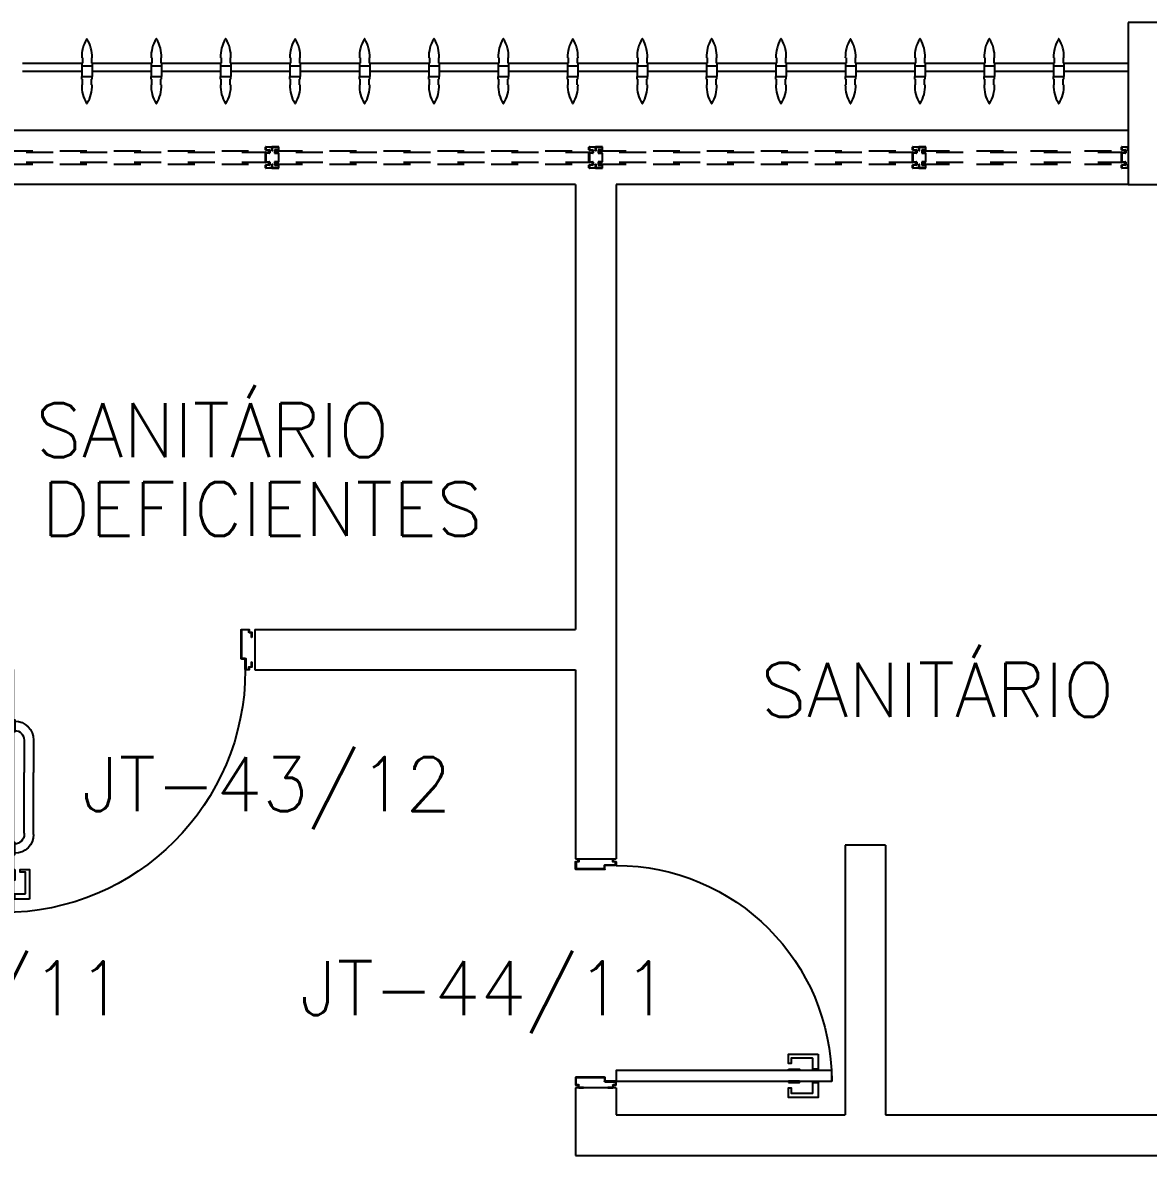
# Model space of a CAD drawing. Header units: millimetres. Extents: x 2686 to 2939, y 1294 to 1441.
# Drawn here: x 2786.17 to 2790.345, y 1434.375 to 1438.575 of the extents above; entities that cross this region are included whole.
import ezdxf

# ---------------------------------------------------------------- set-up
doc = ezdxf.new("R2010")
doc.units = ezdxf.units.MM
doc.linetypes.add('HIDDEN', pattern=[0.375, 0.25, -0.125])
for name, color, linetype in [('AR-ALV', 2, 'Continuous'), ('AR-BRISES', 1, 'Continuous'), ('AR-CORRIMÃO-DEF', 51, 'Continuous'), ('AR-ESQ', 1, 'Continuous'), ('AR-ESTC', 3, 'Continuous'), ('AR-PORTA', 1, 'Continuous'), ('BR-PAINEL', 1, 'Continuous'), ('BR-SUPORTE', 1, 'Continuous'), ('DT-ESQ-VIDRO-PROJ', 32, 'HIDDEN'), ('DT-TXTMOD', 1, 'Continuous'), ('ENDEREÇO', 2, 'Continuous'), ('maçaneta', 1, 'Continuous'), ('mov', 1, 'Continuous'), ('PM-PERFIL U-C', 2, 'Continuous'), ('PM-PUXADOR-V', 1, 'Continuous'), ('pm1', 2, 'Continuous'), ('pm2', 2, 'Continuous'), ('TEXTO', 2, 'Continuous')]:
    doc.layers.add(name, color=color, linetype=linetype)
doc.styles.add('S10', font='simplex.shx', dxfattribs={"height": 0.1})
doc.styles.add('UNB-100', font='simplex.shx', dxfattribs={"height": 0.2})
doc.styles.add('UNB1-100', font='simplex.shx', dxfattribs={"height": 0.2})

# ---------------------------------------------------------------- blocks, each defined once
blk = doc.blocks.new('EF59-P')
at = {"layer": 'DT-ESQ-VIDRO-PROJ', "ltscale": 0.1}
for points in [[(0.025, -0.1285), (0.025, -0.1385, -0.414214), (0.0235, -0.14), (0.0015, -0.14, -0.414214), (0, -0.1385), (0, -0.125), (0.0015, -0.125), (0.0015, -0.138, 0.414214), (0.002, -0.1385), (0.023, -0.1385, 0.414214), (0.0235, -0.138), (0.0235, -0.1285), (0.0105, -0.1285, -0.414214), (0.009, -0.127), (0.009, -0.117, -0.414214), (0.0105, -0.1155), (0.0235, -0.1155), (0.0235, -0.0845), (0.0105, -0.0845, -0.414214), (0.009, -0.083), (0.009, -0.073, -0.414214), (0.0105, -0.0715), (0.0235, -0.0715), (0.0235, -0.062, 0.414214), (0.023, -0.0615), (0.002, -0.0615, 0.414214), (0.0015, -0.062), (0.0015, -0.075), (0, -0.075), (0, -0.0615, -0.414214), (0.0015, -0.06), (0.0235, -0.06, -0.414214), (0.025, -0.0615), (0.025, -0.0715, -0.414214), (0.0235, -0.073), (0.0105, -0.073), (0.0105, -0.083), (0.0235, -0.083), (0.0235, -0.083, -0.414214), (0.025, -0.0845), (0.025, -0.1155, -0.414214), (0.0235, -0.117), (0.0235, -0.117), (0.0105, -0.117), (0.0105, -0.127), (0.0235, -0.127, -0.414214)], [(0.75, -0.1285), (0.75, -0.1385, 0.414214), (0.7515, -0.14), (0.7735, -0.14, 0.414214), (0.775, -0.1385), (0.775, -0.125), (0.7735, -0.125), (0.7735, -0.138, -0.414214), (0.773, -0.1385), (0.752, -0.1385, -0.414214), (0.7515, -0.138), (0.7515, -0.1285), (0.7645, -0.1285, 0.414214), (0.766, -0.127), (0.766, -0.117, 0.414214), (0.7645, -0.1155), (0.7515, -0.1155), (0.7515, -0.0845), (0.7645, -0.0845, 0.414214), (0.766, -0.083), (0.766, -0.073, 0.414214), (0.7645, -0.0715), (0.7515, -0.0715), (0.7515, -0.062, -0.414214), (0.752, -0.0615), (0.773, -0.0615, -0.414214), (0.7735, -0.062), (0.7735, -0.075), (0.775, -0.075), (0.775, -0.0615, 0.414214), (0.7735, -0.06), (0.7515, -0.06, 0.414214), (0.75, -0.0615), (0.75, -0.0715, 0.414214), (0.7515, -0.073), (0.7645, -0.073), (0.7645, -0.083), (0.7515, -0.083), (0.7515, -0.083, 0.414214), (0.75, -0.0845), (0.75, -0.1155, 0.414214), (0.7515, -0.117), (0.7515, -0.117), (0.7645, -0.117), (0.7645, -0.127), (0.7515, -0.127, 0.414214)], [(0.8, -0.1285), (0.8, -0.1385, -0.414214), (0.7985, -0.14), (0.7765, -0.14, -0.414214), (0.775, -0.1385), (0.775, -0.125), (0.7765, -0.125), (0.7765, -0.138, 0.414214), (0.777, -0.1385), (0.798, -0.1385, 0.414214), (0.7985, -0.138), (0.7985, -0.1285), (0.7855, -0.1285, -0.414214), (0.784, -0.127), (0.784, -0.117, -0.414214), (0.7855, -0.1155), (0.7985, -0.1155), (0.7985, -0.0845), (0.7855, -0.0845, -0.414214), (0.784, -0.083), (0.784, -0.073, -0.414214), (0.7855, -0.0715), (0.7985, -0.0715), (0.7985, -0.062, 0.414214), (0.798, -0.0615), (0.777, -0.0615, 0.414214), (0.7765, -0.062), (0.7765, -0.075), (0.775, -0.075), (0.775, -0.0615, -0.414214), (0.7765, -0.06), (0.7985, -0.06, -0.414214), (0.8, -0.0615), (0.8, -0.0715, -0.414214), (0.7985, -0.073), (0.7855, -0.073), (0.7855, -0.083), (0.7985, -0.083), (0.7985, -0.083, -0.414214), (0.8, -0.0845), (0.8, -0.1155, -0.414214), (0.7985, -0.117), (0.7985, -0.117), (0.7855, -0.117), (0.7855, -0.127), (0.7985, -0.127, -0.414214)], [(1.95, -0.1285), (1.95, -0.1385, 0.414214), (1.9515, -0.14), (1.9735, -0.14, 0.414214), (1.975, -0.1385), (1.975, -0.125), (1.9735, -0.125), (1.9735, -0.138, -0.414214), (1.973, -0.1385), (1.952, -0.1385, -0.414214), (1.9515, -0.138), (1.9515, -0.1285), (1.9645, -0.1285, 0.414214), (1.966, -0.127), (1.966, -0.117, 0.414214), (1.9645, -0.1155), (1.9515, -0.1155), (1.9515, -0.0845), (1.9645, -0.0845, 0.414214), (1.966, -0.083), (1.966, -0.073, 0.414214), (1.9645, -0.0715), (1.9515, -0.0715), (1.9515, -0.062, -0.414214), (1.952, -0.0615), (1.973, -0.0615, -0.414214), (1.9735, -0.062), (1.9735, -0.075), (1.975, -0.075), (1.975, -0.0615, 0.414214), (1.9735, -0.06), (1.9515, -0.06, 0.414214), (1.95, -0.0615), (1.95, -0.0715, 0.414214), (1.9515, -0.073), (1.9645, -0.073), (1.9645, -0.083), (1.9515, -0.083), (1.9515, -0.083, 0.414214), (1.95, -0.0845), (1.95, -0.1155, 0.414214), (1.9515, -0.117), (1.9515, -0.117), (1.9645, -0.117), (1.9645, -0.127), (1.9515, -0.127, 0.414214)], [(2, -0.1285), (2, -0.1385, -0.414214), (1.9985, -0.14), (1.9765, -0.14, -0.414214), (1.975, -0.1385), (1.975, -0.125), (1.9765, -0.125), (1.9765, -0.138, 0.414214), (1.977, -0.1385), (1.998, -0.1385, 0.414214), (1.9985, -0.138), (1.9985, -0.1285), (1.9855, -0.1285, -0.414214), (1.984, -0.127), (1.984, -0.117, -0.414214), (1.9855, -0.1155), (1.9985, -0.1155), (1.9985, -0.0845), (1.9855, -0.0845, -0.414214), (1.984, -0.083), (1.984, -0.073, -0.414214), (1.9855, -0.0715), (1.9985, -0.0715), (1.9985, -0.062, 0.414214), (1.998, -0.0615), (1.977, -0.0615, 0.414214), (1.9765, -0.062), (1.9765, -0.075), (1.975, -0.075), (1.975, -0.0615, -0.414214), (1.9765, -0.06), (1.9985, -0.06, -0.414214), (2, -0.0615), (2, -0.0715, -0.414214), (1.9985, -0.073), (1.9855, -0.073), (1.9855, -0.083), (1.9985, -0.083), (1.9985, -0.083, -0.414214), (2, -0.0845), (2, -0.1155, -0.414214), (1.9985, -0.117), (1.9985, -0.117), (1.9855, -0.117), (1.9855, -0.127), (1.9985, -0.127, -0.414214)], [(3.15, -0.1285), (3.15, -0.1385, 0.414214), (3.1515, -0.14), (3.1735, -0.14, 0.414214), (3.175, -0.1385), (3.175, -0.125), (3.1735, -0.125), (3.1735, -0.138, -0.414214), (3.173, -0.1385), (3.152, -0.1385, -0.414214), (3.1515, -0.138), (3.1515, -0.1285), (3.1645, -0.1285, 0.414214), (3.166, -0.127), (3.166, -0.117, 0.414214), (3.1645, -0.1155), (3.1515, -0.1155), (3.1515, -0.0845), (3.1645, -0.0845, 0.414214), (3.166, -0.083), (3.166, -0.073, 0.414214), (3.1645, -0.0715), (3.1515, -0.0715), (3.1515, -0.062, -0.414214), (3.152, -0.0615), (3.173, -0.0615, -0.414214), (3.1735, -0.062), (3.1735, -0.075), (3.175, -0.075), (3.175, -0.0615, 0.414214), (3.1735, -0.06), (3.1515, -0.06, 0.414214), (3.15, -0.0615), (3.15, -0.0715, 0.414214), (3.1515, -0.073), (3.1645, -0.073), (3.1645, -0.083), (3.1515, -0.083), (3.1515, -0.083, 0.414214), (3.15, -0.0845), (3.15, -0.1155, 0.414214), (3.1515, -0.117), (3.1515, -0.117), (3.1645, -0.117), (3.1645, -0.127), (3.1515, -0.127, 0.414214)], [(3.2, -0.1285), (3.2, -0.1385, -0.414214), (3.1985, -0.14), (3.1765, -0.14, -0.414214), (3.175, -0.1385), (3.175, -0.125), (3.1765, -0.125), (3.1765, -0.138, 0.414214), (3.177, -0.1385), (3.198, -0.1385, 0.414214), (3.1985, -0.138), (3.1985, -0.1285), (3.1855, -0.1285, -0.414214), (3.184, -0.127), (3.184, -0.117, -0.414214), (3.1855, -0.1155), (3.1985, -0.1155), (3.1985, -0.0845), (3.1855, -0.0845, -0.414214), (3.184, -0.083), (3.184, -0.073, -0.414214), (3.1855, -0.0715), (3.1985, -0.0715), (3.1985, -0.062, 0.414214), (3.198, -0.0615), (3.177, -0.0615, 0.414214), (3.1765, -0.062), (3.1765, -0.075), (3.175, -0.075), (3.175, -0.0615, -0.414214), (3.1765, -0.06), (3.1985, -0.06, -0.414214), (3.2, -0.0615), (3.2, -0.0715, -0.414214), (3.1985, -0.073), (3.1855, -0.073), (3.1855, -0.083), (3.1985, -0.083), (3.1985, -0.083, -0.414214), (3.2, -0.0845), (3.2, -0.1155, -0.414214), (3.1985, -0.117), (3.1985, -0.117), (3.1855, -0.117), (3.1855, -0.127), (3.1985, -0.127, -0.414214)]]:
    blk.add_lwpolyline(points, format="xyb", close=True, dxfattribs=at)
for points in [[(0.7625, -0.081), (0.7625, -0.075), (0.0125, -0.075), (0.0125, -0.081)], [(1.9625, -0.081), (1.9625, -0.075), (0.7875, -0.075), (0.7875, -0.081)], [(3.1625, -0.081), (3.1625, -0.075), (1.9875, -0.075), (1.9875, -0.081)], [(4.3625, -0.081), (4.3625, -0.075), (3.1875, -0.075), (3.1875, -0.081)], [(0.7625, -0.119), (0.7625, -0.125), (0.0125, -0.125), (0.0125, -0.119)], [(1.9625, -0.119), (1.9625, -0.125), (0.7875, -0.125), (0.7875, -0.119)], [(3.1625, -0.119), (3.1625, -0.125), (1.9875, -0.125), (1.9875, -0.119)], [(4.3625, -0.119), (4.3625, -0.125), (3.1875, -0.125), (3.1875, -0.119)]]:
    blk.add_lwpolyline(points, close=True, dxfattribs=at)
at = {"layer": 'DT-TXTMOD', "ltscale": 0.1, "style": 'S10', "flags": 3}
for tag, p in [('M01', (0.025, -0.28)), ('M02', (0.3253, -0.28)), ('M03', (0.627, -0.28)), ('M04', (0.9288, -0.28)), ('M05', (1.2306, -0.28)), ('M06', (1.5323, -0.28)), ('M07', (1.8341, -0.28)), ('M08', (2.1359, -0.28)), ('M09', (2.4376, -0.28)), ('M10', (2.7394, -0.28)), ('M11', (3.0412, -0.28)), ('M12', (3.3429, -0.28)), ('M13', (3.6447, -0.28)), ('M14', (3.9464, -0.28)), ('M15', (4.2482, -0.28)), ('M16', (4.55, -0.28)), ('M17', (4.8517, -0.28))]:
    blk.add_attdef(tag, p, '', height=0.1, dxfattribs=at)
blk = doc.blocks.new('BR-MODULO8')
at = {"layer": 'BR-PAINEL'}
for p, q in [((-3.8817, 0.27), (-3.8792, 0.27)), ((-3.8792, 0.27), (-3.8792, 0.25)), ((-3.8458, 0.27), (-3.8458, 0.25)), ((-3.8433, 0.27), (-3.8458, 0.27)), ((-3.6242, 0.27), (-3.6217, 0.27)), ((-3.6217, 0.27), (-3.6217, 0.25)), ((-3.5883, 0.27), (-3.5883, 0.25)), ((-3.5858, 0.27), (-3.5883, 0.27)), ((-3.3667, 0.27), (-3.3642, 0.27)), ((-3.3642, 0.27), (-3.3642, 0.25)), ((-3.3308, 0.27), (-3.3308, 0.25)), ((-3.3283, 0.27), (-3.3308, 0.27)), ((-3.1092, 0.27), (-3.1067, 0.27)), ((-3.1067, 0.27), (-3.1067, 0.25)), ((-3.0733, 0.27), (-3.0733, 0.25)), ((-3.0708, 0.27), (-3.0733, 0.27)), ((-2.8517, 0.27), (-2.8492, 0.27)), ((-2.8492, 0.27), (-2.8492, 0.25)), ((-2.8158, 0.27), (-2.8158, 0.25)), ((-2.8133, 0.27), (-2.8158, 0.27)), ((-2.5942, 0.27), (-2.5917, 0.27)), ((-2.5917, 0.27), (-2.5917, 0.25)), ((-2.5583, 0.27), (-2.5583, 0.25)), ((-2.5558, 0.27), (-2.5583, 0.27)), ((-2.3367, 0.27), (-2.3342, 0.27)), ((-2.3342, 0.27), (-2.3342, 0.25)), ((-2.3008, 0.27), (-2.3008, 0.25)), ((-2.2983, 0.27), (-2.3008, 0.27)), ((-2.0792, 0.27), (-2.0767, 0.27)), ((-2.0767, 0.27), (-2.0767, 0.25)), ((-2.0433, 0.27), (-2.0433, 0.25)), ((-2.0408, 0.27), (-2.0433, 0.27)), ((-1.8217, 0.27), (-1.8192, 0.27)), ((-1.8192, 0.27), (-1.8192, 0.25)), ((-1.7858, 0.27), (-1.7858, 0.25)), ((-1.7833, 0.27), (-1.7858, 0.27)), ((-1.5642, 0.27), (-1.5617, 0.27)), ((-1.5617, 0.27), (-1.5617, 0.25)), ((-1.5283, 0.27), (-1.5283, 0.25)), ((-1.5258, 0.27), (-1.5283, 0.27)), ((-1.3067, 0.27), (-1.3042, 0.27)), ((-1.3042, 0.27), (-1.3042, 0.25)), ((-1.2708, 0.27), (-1.2708, 0.25)), ((-1.2683, 0.27), (-1.2708, 0.27)), ((-1.0492, 0.27), (-1.0467, 0.27)), ((-1.0467, 0.27), (-1.0467, 0.25)), ((-1.0133, 0.27), (-1.0133, 0.25)), ((-1.0108, 0.27), (-1.0133, 0.27)), ((-0.7917, 0.27), (-0.7892, 0.27)), ((-0.7892, 0.27), (-0.7892, 0.25)), ((-0.7558, 0.27), (-0.7558, 0.25)), ((-0.7533, 0.27), (-0.7558, 0.27)), ((-0.5342, 0.27), (-0.5317, 0.27)), ((-0.5317, 0.27), (-0.5317, 0.25)), ((-0.4958, 0.27), (-0.4983, 0.27)), ((-0.4983, 0.27), (-0.4983, 0.25)), ((-0.2767, 0.27), (-0.2742, 0.27)), ((-0.2742, 0.27), (-0.2742, 0.25)), ((-0.2408, 0.27), (-0.2408, 0.25)), ((-0.2383, 0.27), (-0.2408, 0.27)), ((-3.8817, 0.25), (-3.8817, 0.24)), ((-3.8817, 0.25), (-3.8792, 0.25)), ((-3.8817, 0.24), (-3.8433, 0.24)), ((-3.8817, 0.24), (-3.8817, 0.2)), ((-3.8433, 0.25), (-3.8458, 0.25)), ((-3.8433, 0.25), (-3.8433, 0.24)), ((-3.8433, 0.24), (-3.8433, 0.2)), ((-3.6242, 0.25), (-3.6242, 0.24)), ((-3.6242, 0.25), (-3.6217, 0.25)), ((-3.6242, 0.24), (-3.5858, 0.24)), ((-3.6242, 0.24), (-3.6242, 0.2)), ((-3.5858, 0.25), (-3.5883, 0.25)), ((-3.5858, 0.25), (-3.5858, 0.24)), ((-3.5858, 0.24), (-3.5858, 0.2)), ((-3.3667, 0.25), (-3.3667, 0.24)), ((-3.3667, 0.25), (-3.3642, 0.25)), ((-3.3667, 0.24), (-3.3283, 0.24)), ((-3.3667, 0.24), (-3.3667, 0.2)), ((-3.3283, 0.25), (-3.3308, 0.25)), ((-3.3283, 0.25), (-3.3283, 0.24)), ((-3.3283, 0.24), (-3.3283, 0.2)), ((-3.1092, 0.25), (-3.1092, 0.24)), ((-3.1092, 0.25), (-3.1067, 0.25)), ((-3.1092, 0.24), (-3.0708, 0.24)), ((-3.1092, 0.24), (-3.1092, 0.2)), ((-3.0708, 0.25), (-3.0733, 0.25)), ((-3.0708, 0.25), (-3.0708, 0.24)), ((-3.0708, 0.24), (-3.0708, 0.2)), ((-2.8517, 0.25), (-2.8517, 0.24)), ((-2.8517, 0.25), (-2.8492, 0.25)), ((-2.8517, 0.24), (-2.8133, 0.24)), ((-2.8517, 0.24), (-2.8517, 0.2)), ((-2.8133, 0.25), (-2.8158, 0.25)), ((-2.8133, 0.25), (-2.8133, 0.24)), ((-2.8133, 0.24), (-2.8133, 0.2)), ((-2.5942, 0.25), (-2.5942, 0.24)), ((-2.5942, 0.25), (-2.5917, 0.25)), ((-2.5942, 0.24), (-2.5558, 0.24)), ((-2.5942, 0.24), (-2.5942, 0.2)), ((-2.5558, 0.25), (-2.5583, 0.25)), ((-2.5558, 0.25), (-2.5558, 0.24)), ((-2.5558, 0.24), (-2.5558, 0.2)), ((-2.3367, 0.25), (-2.3367, 0.24)), ((-2.3367, 0.25), (-2.3342, 0.25)), ((-2.3367, 0.24), (-2.2983, 0.24)), ((-2.3367, 0.24), (-2.3367, 0.2)), ((-2.2983, 0.25), (-2.3008, 0.25)), ((-2.2983, 0.25), (-2.2983, 0.24)), ((-2.2983, 0.24), (-2.2983, 0.2)), ((-2.0792, 0.25), (-2.0792, 0.24)), ((-2.0792, 0.25), (-2.0767, 0.25)), ((-2.0792, 0.24), (-2.0408, 0.24)), ((-2.0792, 0.24), (-2.0792, 0.2)), ((-2.0408, 0.25), (-2.0433, 0.25)), ((-2.0408, 0.25), (-2.0408, 0.24)), ((-2.0408, 0.24), (-2.0408, 0.2)), ((-1.8217, 0.25), (-1.8217, 0.24)), ((-1.8217, 0.25), (-1.8192, 0.25)), ((-1.8217, 0.24), (-1.7833, 0.24)), ((-1.8217, 0.24), (-1.8217, 0.2)), ((-1.7833, 0.25), (-1.7858, 0.25)), ((-1.7833, 0.25), (-1.7833, 0.24)), ((-1.7833, 0.24), (-1.7833, 0.2)), ((-1.5642, 0.25), (-1.5642, 0.24)), ((-1.5642, 0.25), (-1.5617, 0.25)), ((-1.5642, 0.24), (-1.5258, 0.24)), ((-1.5642, 0.24), (-1.5642, 0.2)), ((-1.5258, 0.25), (-1.5283, 0.25)), ((-1.5258, 0.25), (-1.5258, 0.24)), ((-1.5258, 0.24), (-1.5258, 0.2)), ((-1.3067, 0.25), (-1.3067, 0.24)), ((-1.3067, 0.25), (-1.3042, 0.25)), ((-1.3067, 0.24), (-1.2683, 0.24)), ((-1.3067, 0.24), (-1.3067, 0.2)), ((-1.2683, 0.25), (-1.2708, 0.25)), ((-1.2683, 0.25), (-1.2683, 0.24)), ((-1.2683, 0.24), (-1.2683, 0.2)), ((-1.0492, 0.25), (-1.0492, 0.24)), ((-1.0492, 0.25), (-1.0467, 0.25)), ((-1.0492, 0.24), (-1.0108, 0.24)), ((-1.0492, 0.24), (-1.0492, 0.2)), ((-1.0108, 0.25), (-1.0133, 0.25)), ((-1.0108, 0.25), (-1.0108, 0.24)), ((-1.0108, 0.24), (-1.0108, 0.2)), ((-0.7917, 0.25), (-0.7917, 0.24)), ((-0.7917, 0.25), (-0.7892, 0.25)), ((-0.7917, 0.24), (-0.7533, 0.24)), ((-0.7917, 0.24), (-0.7917, 0.2)), ((-0.7533, 0.25), (-0.7558, 0.25)), ((-0.7533, 0.25), (-0.7533, 0.24)), ((-0.7533, 0.24), (-0.7533, 0.2)), ((-0.5342, 0.25), (-0.5317, 0.25)), ((-0.5342, 0.25), (-0.5342, 0.24)), ((-0.5342, 0.24), (-0.5342, 0.2)), ((-0.5342, 0.24), (-0.4958, 0.24)), ((-0.4958, 0.25), (-0.4983, 0.25)), ((-0.4958, 0.25), (-0.4958, 0.24)), ((-0.4958, 0.24), (-0.4958, 0.2)), ((-0.2767, 0.25), (-0.2767, 0.24)), ((-0.2767, 0.25), (-0.2742, 0.25)), ((-0.2767, 0.24), (-0.2383, 0.24)), ((-0.2767, 0.24), (-0.2767, 0.2)), ((-0.2383, 0.25), (-0.2408, 0.25)), ((-0.2383, 0.25), (-0.2383, 0.24)), ((-0.2383, 0.24), (-0.2383, 0.2)), ((-3.8817, 0.2), (-3.8433, 0.2)), ((-3.8817, 0.19), (-3.8817, 0.2)), ((-3.8817, 0.19), (-3.8792, 0.19)), ((-3.8817, 0.17), (-3.8792, 0.17)), ((-3.8792, 0.17), (-3.8792, 0.19)), ((-3.8433, 0.19), (-3.8458, 0.19)), ((-3.8458, 0.17), (-3.8458, 0.19)), ((-3.8433, 0.17), (-3.8458, 0.17)), ((-3.8433, 0.19), (-3.8433, 0.2)), ((-3.6242, 0.2), (-3.5858, 0.2)), ((-3.6242, 0.19), (-3.6242, 0.2)), ((-3.6242, 0.19), (-3.6217, 0.19)), ((-3.6242, 0.17), (-3.6217, 0.17)), ((-3.6217, 0.17), (-3.6217, 0.19)), ((-3.5858, 0.19), (-3.5883, 0.19)), ((-3.5883, 0.17), (-3.5883, 0.19)), ((-3.5858, 0.17), (-3.5883, 0.17)), ((-3.5858, 0.19), (-3.5858, 0.2)), ((-3.3667, 0.2), (-3.3283, 0.2)), ((-3.3667, 0.19), (-3.3667, 0.2)), ((-3.3667, 0.19), (-3.3642, 0.19)), ((-3.3667, 0.17), (-3.3642, 0.17)), ((-3.3642, 0.17), (-3.3642, 0.19)), ((-3.3283, 0.19), (-3.3308, 0.19)), ((-3.3308, 0.17), (-3.3308, 0.19)), ((-3.3283, 0.17), (-3.3308, 0.17)), ((-3.3283, 0.19), (-3.3283, 0.2)), ((-3.1092, 0.2), (-3.0708, 0.2)), ((-3.1092, 0.19), (-3.1092, 0.2)), ((-3.1092, 0.19), (-3.1067, 0.19)), ((-3.1092, 0.17), (-3.1067, 0.17)), ((-3.1067, 0.17), (-3.1067, 0.19)), ((-3.0708, 0.19), (-3.0733, 0.19)), ((-3.0733, 0.17), (-3.0733, 0.19)), ((-3.0708, 0.17), (-3.0733, 0.17)), ((-3.0708, 0.19), (-3.0708, 0.2)), ((-2.8517, 0.2), (-2.8133, 0.2)), ((-2.8517, 0.19), (-2.8517, 0.2)), ((-2.8517, 0.19), (-2.8492, 0.19)), ((-2.8517, 0.17), (-2.8492, 0.17)), ((-2.8492, 0.17), (-2.8492, 0.19)), ((-2.8133, 0.19), (-2.8158, 0.19)), ((-2.8158, 0.17), (-2.8158, 0.19)), ((-2.8133, 0.17), (-2.8158, 0.17)), ((-2.8133, 0.19), (-2.8133, 0.2)), ((-2.5942, 0.2), (-2.5558, 0.2)), ((-2.5942, 0.19), (-2.5942, 0.2)), ((-2.5942, 0.19), (-2.5917, 0.19)), ((-2.5942, 0.17), (-2.5917, 0.17)), ((-2.5917, 0.17), (-2.5917, 0.19)), ((-2.5558, 0.19), (-2.5583, 0.19)), ((-2.5583, 0.17), (-2.5583, 0.19)), ((-2.5558, 0.17), (-2.5583, 0.17)), ((-2.5558, 0.19), (-2.5558, 0.2)), ((-2.3367, 0.2), (-2.2983, 0.2)), ((-2.3367, 0.19), (-2.3367, 0.2)), ((-2.3367, 0.19), (-2.3342, 0.19)), ((-2.3367, 0.17), (-2.3342, 0.17)), ((-2.3342, 0.17), (-2.3342, 0.19)), ((-2.2983, 0.19), (-2.3008, 0.19)), ((-2.3008, 0.17), (-2.3008, 0.19)), ((-2.2983, 0.17), (-2.3008, 0.17)), ((-2.2983, 0.19), (-2.2983, 0.2)), ((-2.0792, 0.2), (-2.0408, 0.2)), ((-2.0792, 0.19), (-2.0792, 0.2)), ((-2.0792, 0.19), (-2.0767, 0.19)), ((-2.0792, 0.17), (-2.0767, 0.17)), ((-2.0767, 0.17), (-2.0767, 0.19)), ((-2.0408, 0.19), (-2.0433, 0.19)), ((-2.0433, 0.17), (-2.0433, 0.19)), ((-2.0408, 0.17), (-2.0433, 0.17)), ((-2.0408, 0.19), (-2.0408, 0.2)), ((-1.8217, 0.2), (-1.7833, 0.2)), ((-1.8217, 0.19), (-1.8217, 0.2)), ((-1.8217, 0.19), (-1.8192, 0.19)), ((-1.8217, 0.17), (-1.8192, 0.17)), ((-1.8192, 0.17), (-1.8192, 0.19)), ((-1.7833, 0.19), (-1.7858, 0.19)), ((-1.7858, 0.17), (-1.7858, 0.19)), ((-1.7833, 0.17), (-1.7858, 0.17)), ((-1.7833, 0.19), (-1.7833, 0.2)), ((-1.5642, 0.2), (-1.5258, 0.2)), ((-1.5642, 0.19), (-1.5642, 0.2)), ((-1.5642, 0.19), (-1.5617, 0.19)), ((-1.5642, 0.17), (-1.5617, 0.17)), ((-1.5617, 0.17), (-1.5617, 0.19)), ((-1.5258, 0.19), (-1.5283, 0.19)), ((-1.5283, 0.17), (-1.5283, 0.19)), ((-1.5258, 0.17), (-1.5283, 0.17)), ((-1.5258, 0.19), (-1.5258, 0.2)), ((-1.3067, 0.2), (-1.2683, 0.2)), ((-1.3067, 0.19), (-1.3067, 0.2)), ((-1.3067, 0.19), (-1.3042, 0.19)), ((-1.3067, 0.17), (-1.3042, 0.17)), ((-1.3042, 0.17), (-1.3042, 0.19)), ((-1.2683, 0.19), (-1.2708, 0.19)), ((-1.2708, 0.17), (-1.2708, 0.19)), ((-1.2683, 0.17), (-1.2708, 0.17)), ((-1.2683, 0.19), (-1.2683, 0.2)), ((-1.0492, 0.2), (-1.0108, 0.2)), ((-1.0492, 0.19), (-1.0492, 0.2)), ((-1.0492, 0.19), (-1.0467, 0.19)), ((-1.0492, 0.17), (-1.0467, 0.17)), ((-1.0467, 0.17), (-1.0467, 0.19)), ((-1.0108, 0.19), (-1.0133, 0.19)), ((-1.0133, 0.17), (-1.0133, 0.19)), ((-1.0108, 0.17), (-1.0133, 0.17)), ((-1.0108, 0.19), (-1.0108, 0.2)), ((-0.7917, 0.2), (-0.7533, 0.2)), ((-0.7917, 0.19), (-0.7917, 0.2)), ((-0.7917, 0.19), (-0.7892, 0.19)), ((-0.7917, 0.17), (-0.7892, 0.17)), ((-0.7892, 0.17), (-0.7892, 0.19)), ((-0.7533, 0.19), (-0.7558, 0.19)), ((-0.7558, 0.17), (-0.7558, 0.19)), ((-0.7533, 0.17), (-0.7558, 0.17)), ((-0.7533, 0.19), (-0.7533, 0.2)), ((-0.5342, 0.19), (-0.5342, 0.2)), ((-0.5342, 0.2), (-0.4958, 0.2)), ((-0.5342, 0.19), (-0.5317, 0.19)), ((-0.5342, 0.17), (-0.5317, 0.17)), ((-0.5317, 0.17), (-0.5317, 0.19)), ((-0.4983, 0.17), (-0.4983, 0.19)), ((-0.4958, 0.19), (-0.4983, 0.19)), ((-0.4958, 0.17), (-0.4983, 0.17)), ((-0.4958, 0.19), (-0.4958, 0.2)), ((-0.2767, 0.2), (-0.2383, 0.2)), ((-0.2767, 0.19), (-0.2767, 0.2)), ((-0.2767, 0.19), (-0.2742, 0.19)), ((-0.2767, 0.17), (-0.2742, 0.17)), ((-0.2742, 0.17), (-0.2742, 0.19)), ((-0.2383, 0.19), (-0.2408, 0.19)), ((-0.2408, 0.17), (-0.2408, 0.19)), ((-0.2383, 0.17), (-0.2408, 0.17)), ((-0.2383, 0.19), (-0.2383, 0.2))]:
    blk.add_line(p, q, dxfattribs=at)
for centre, radius, start, end in [((-3.7567, 0.2739), 0.1251, 148.4721, 181.772), ((-3.8625, 0.3387), 0.001, 37.1012, 142.8988), ((-3.9683, 0.2739), 0.1251, 358.228, 31.5279), ((-3.4992, 0.2739), 0.1251, 148.4721, 181.772), ((-3.605, 0.3387), 0.001, 37.1012, 142.8988), ((-3.7108, 0.2739), 0.1251, 358.228, 31.5279), ((-3.2417, 0.2739), 0.1251, 148.4721, 181.772), ((-3.3475, 0.3387), 0.001, 37.1012, 142.8988), ((-3.4533, 0.2739), 0.1251, 358.228, 31.5279), ((-2.9842, 0.2739), 0.1251, 148.4721, 181.772), ((-3.09, 0.3387), 0.001, 37.1012, 142.8988), ((-3.1958, 0.2739), 0.1251, 358.228, 31.5279), ((-2.7267, 0.2739), 0.1251, 148.4721, 181.772), ((-2.8325, 0.3387), 0.001, 37.1012, 142.8988), ((-2.9383, 0.2739), 0.1251, 358.228, 31.5279), ((-2.4692, 0.2739), 0.1251, 148.4721, 181.772), ((-2.575, 0.3387), 0.001, 37.1012, 142.8988), ((-2.6808, 0.2739), 0.1251, 358.228, 31.5279), ((-2.2117, 0.2739), 0.1251, 148.4721, 181.772), ((-2.3175, 0.3387), 0.001, 37.1012, 142.8988), ((-2.4233, 0.2739), 0.1251, 358.228, 31.5279), ((-1.9542, 0.2739), 0.1251, 148.4721, 181.772), ((-2.06, 0.3387), 0.001, 37.1012, 142.8988), ((-2.1658, 0.2739), 0.1251, 358.228, 31.5279), ((-1.6967, 0.2739), 0.1251, 148.4721, 181.772), ((-1.8025, 0.3387), 0.001, 37.1012, 142.8988), ((-1.9083, 0.2739), 0.1251, 358.228, 31.5279), ((-1.4392, 0.2739), 0.1251, 148.4721, 181.772), ((-1.545, 0.3387), 0.001, 37.1012, 142.8988), ((-1.6508, 0.2739), 0.1251, 358.228, 31.5279), ((-1.1817, 0.2739), 0.1251, 148.4721, 181.772), ((-1.2875, 0.3387), 0.001, 37.1012, 142.8988), ((-1.3933, 0.2739), 0.1251, 358.228, 31.5279), ((-0.9242, 0.2739), 0.1251, 148.4721, 181.772), ((-1.03, 0.3387), 0.001, 37.1012, 142.8988), ((-1.1358, 0.2739), 0.1251, 358.228, 31.5279), ((-0.6667, 0.2739), 0.1251, 148.4721, 181.772), ((-0.7725, 0.3387), 0.001, 37.1012, 142.8988), ((-0.8783, 0.2739), 0.1251, 358.228, 31.5279), ((-0.4092, 0.2739), 0.1251, 148.4721, 181.772), ((-0.515, 0.3387), 0.001, 37.1012, 142.8988), ((-0.6208, 0.2739), 0.1251, 358.228, 31.5279), ((-0.1517, 0.2739), 0.1251, 148.4721, 181.772), ((-0.2575, 0.3387), 0.001, 37.1012, 142.8988), ((-0.3633, 0.2739), 0.1251, 358.228, 31.5279), ((-3.7567, 0.1661), 0.1251, 178.228, 211.5279), ((-3.9683, 0.1661), 0.1251, 328.4721, 1.772), ((-3.4992, 0.1661), 0.1251, 178.228, 211.5279), ((-3.7108, 0.1661), 0.1251, 328.4721, 1.772), ((-3.2417, 0.1661), 0.1251, 178.228, 211.5279), ((-3.4533, 0.1661), 0.1251, 328.4721, 1.772), ((-2.9842, 0.1661), 0.1251, 178.228, 211.5279), ((-3.1958, 0.1661), 0.1251, 328.4721, 1.772), ((-2.7267, 0.1661), 0.1251, 178.228, 211.5279), ((-2.9383, 0.1661), 0.1251, 328.4721, 1.772), ((-2.4692, 0.1661), 0.1251, 178.228, 211.5279), ((-2.6808, 0.1661), 0.1251, 328.4721, 1.772), ((-2.2117, 0.1661), 0.1251, 178.228, 211.5279), ((-2.4233, 0.1661), 0.1251, 328.4721, 1.772), ((-1.9542, 0.1661), 0.1251, 178.228, 211.5279), ((-2.1658, 0.1661), 0.1251, 328.4721, 1.772), ((-1.6967, 0.1661), 0.1251, 178.228, 211.5279), ((-1.9083, 0.1661), 0.1251, 328.4721, 1.772), ((-1.4392, 0.1661), 0.1251, 178.228, 211.5279), ((-1.6508, 0.1661), 0.1251, 328.4721, 1.772), ((-1.1817, 0.1661), 0.1251, 178.228, 211.5279), ((-1.3933, 0.1661), 0.1251, 328.4721, 1.772), ((-0.9242, 0.1661), 0.1251, 178.228, 211.5279), ((-1.1358, 0.1661), 0.1251, 328.4721, 1.772), ((-0.6667, 0.1661), 0.1251, 178.228, 211.5279), ((-0.8783, 0.1661), 0.1251, 328.4721, 1.772), ((-0.4092, 0.1661), 0.1251, 178.228, 211.5279), ((-0.6208, 0.1661), 0.1251, 328.4721, 1.772), ((-0.1517, 0.1661), 0.1251, 178.228, 211.5279), ((-0.3633, 0.1661), 0.1251, 328.4721, 1.772), ((-3.8625, 0.1013), 0.001, 217.1012, 322.8988), ((-3.605, 0.1013), 0.001, 217.1012, 322.8988), ((-3.3475, 0.1013), 0.001, 217.1012, 322.8988), ((-3.09, 0.1013), 0.001, 217.1012, 322.8988), ((-2.8325, 0.1013), 0.001, 217.1012, 322.8988), ((-2.575, 0.1013), 0.001, 217.1012, 322.8988), ((-2.3175, 0.1013), 0.001, 217.1012, 322.8988), ((-2.06, 0.1013), 0.001, 217.1012, 322.8988), ((-1.8025, 0.1013), 0.001, 217.1012, 322.8988), ((-1.545, 0.1013), 0.001, 217.1012, 322.8988), ((-1.2875, 0.1013), 0.001, 217.1012, 322.8988), ((-1.03, 0.1013), 0.001, 217.1012, 322.8988), ((-0.7725, 0.1013), 0.001, 217.1012, 322.8988), ((-0.515, 0.1013), 0.001, 217.1012, 322.8988), ((-0.2575, 0.1013), 0.001, 217.1012, 322.8988)]:
    blk.add_arc(centre, radius, start, end, dxfattribs=at)
at = {"layer": 'BR-SUPORTE'}
for p, q in [((-4.1008, 0.25), (-3.8792, 0.25)), ((-4.1008, 0.22), (-3.8817, 0.22)), ((-3.8433, 0.25), (-3.6217, 0.25)), ((-3.8433, 0.22), (-3.6242, 0.22)), ((-3.5858, 0.25), (-3.3642, 0.25)), ((-3.5858, 0.22), (-3.3667, 0.22)), ((-3.3283, 0.25), (-3.1067, 0.25)), ((-3.3283, 0.22), (-3.1092, 0.22)), ((-3.0708, 0.25), (-2.8492, 0.25)), ((-3.0708, 0.22), (-2.8517, 0.22)), ((-2.8133, 0.25), (-2.5917, 0.25)), ((-2.8133, 0.22), (-2.5942, 0.22)), ((-2.5558, 0.25), (-2.3342, 0.25)), ((-2.5558, 0.22), (-2.3367, 0.22)), ((-2.2983, 0.25), (-2.0767, 0.25)), ((-2.2983, 0.22), (-2.0792, 0.22)), ((-2.0408, 0.25), (-1.8192, 0.25)), ((-2.0408, 0.22), (-1.8217, 0.22)), ((-1.7833, 0.25), (-1.5617, 0.25)), ((-1.7833, 0.22), (-1.5642, 0.22)), ((-1.5258, 0.25), (-1.3042, 0.25)), ((-1.5258, 0.22), (-1.3067, 0.22)), ((-1.2683, 0.25), (-1.0467, 0.25)), ((-1.2683, 0.22), (-1.0492, 0.22)), ((-1.0108, 0.25), (-0.7892, 0.25)), ((-1.0108, 0.22), (-0.7917, 0.22)), ((-0.7533, 0.25), (-0.5317, 0.25)), ((-0.7533, 0.22), (-0.5342, 0.22)), ((-0.4958, 0.25), (-0.2742, 0.25)), ((-0.4958, 0.22), (-0.2767, 0.22)), ((-0.2383, 0.25), (0, 0.25)), ((-0.2383, 0.22), (0, 0.22))]:
    blk.add_line(p, q, dxfattribs=at)
blk = doc.blocks.new('PM3')
at = {"layer": 'maçaneta'}
for points in [[(0.02, 0.825), (-0.035, 0.825), (-0.035, 0.715), (0, 0.715), (0, 0.725), (-0.02, 0.725), (-0.02, 0.8035, -0.414214), (-0.0185, 0.805), (0.02, 0.805)], [(0.125, 0.825), (0.07, 0.825), (0.07, 0.805), (0.1085, 0.805, -0.414214), (0.11, 0.8035), (0.11, 0.725), (0.09, 0.725), (0.09, 0.715), (0.125, 0.715)]]:
    blk.add_lwpolyline(points, format="xyb", close=True, dxfattribs=at)
for points in [[(0.02, 0.715), (0.02, 0.755), (0.025, 0.755), (0.025, 0.715)], [(0.07, 0.715), (0.07, 0.755), (0.065, 0.755), (0.065, 0.715)]]:
    blk.add_lwpolyline(points, close=True, dxfattribs=at)
at = {"layer": 'mov'}
blk.add_arc((0.025, 0.075), 0.8, 0, 90, dxfattribs=at)
at = {"layer": 'PM-PERFIL U-C'}
for p, q in [((0, 0.045), (0, 0.0635)), ((0.002, 0.045), (0, 0.045)), ((0.0015, 0.065), (0.01, 0.065)), ((0.002, 0.063), (0.002, 0.045)), ((0.0105, 0.063), (0.002, 0.063)), ((0.01, 0.065), (0.01, 0.0735)), ((0.0115, 0.075), (0.0235, 0.075)), ((0.012, 0.073), (0.012, 0.0645)), ((0.023, 0.073), (0.012, 0.073)), ((0.023, 0.0335), (0.023, 0.073)), ((0.025, 0.0735), (0.025, 0.034)), ((0.825, 0.0735), (0.825, 0.034)), ((0.8385, 0.075), (0.8265, 0.075)), ((0.827, 0.073), (0.838, 0.073)), ((0.827, 0.0335), (0.827, 0.073)), ((0.838, 0.073), (0.838, 0.0645)), ((0.8395, 0.063), (0.848, 0.063)), ((0.84, 0.065), (0.84, 0.0735)), ((0.8485, 0.065), (0.84, 0.065)), ((0.848, 0.063), (0.848, 0.045)), ((0.848, 0.045), (0.85, 0.045)), ((0.85, 0.045), (0.85, 0.0635)), ((0.038, 0.032), (0.0245, 0.032)), ((0.0385, 0.034), (0.025, 0.034)), ((0.038, 0.032), (0.038, -0.073)), ((0.04, 0.0325), (0.04, -0.0735)), ((0.81, 0.0325), (0.81, -0.0735)), ((0.8115, 0.034), (0.825, 0.034)), ((0.812, 0.032), (0.8255, 0.032)), ((0.812, 0.032), (0.812, -0.073)), ((0, -0.045), (0.002, -0.045)), ((0, -0.0635), (0, -0.045)), ((0.01, -0.065), (0.0015, -0.065)), ((0.002, -0.045), (0.002, -0.063)), ((0.002, -0.063), (0.0105, -0.063)), ((0.01, -0.0735), (0.01, -0.065)), ((0.0385, -0.075), (0.0115, -0.075)), ((0.012, -0.0645), (0.012, -0.073)), ((0.012, -0.073), (0.038, -0.073)), ((0.8115, -0.075), (0.8385, -0.075)), ((0.838, -0.073), (0.812, -0.073)), ((0.838, -0.0645), (0.838, -0.073)), ((0.848, -0.063), (0.8395, -0.063)), ((0.84, -0.0735), (0.84, -0.065)), ((0.84, -0.065), (0.8485, -0.065)), ((0.85, -0.045), (0.848, -0.045)), ((0.848, -0.045), (0.848, -0.063)), ((0.85, -0.0635), (0.85, -0.045))]:
    blk.add_line(p, q, dxfattribs=at)
for centre, start, end in [((0.0015, 0.0635), 90, 180), ((0.0115, 0.0735), 90, 180), ((0.0105, 0.0645), 270, 0), ((0.0235, 0.0735), 360, 90), ((0.8265, 0.0735), 90, 180), ((0.8395, 0.0645), 180, 270), ((0.8385, 0.0735), 0, 90), ((0.8485, 0.0635), 0, 90), ((0.0245, 0.0335), 180, 270), ((0.0385, 0.0325), 0, 90), ((0.8115, 0.0325), 90, 180), ((0.8255, 0.0335), 270, 0), ((0.0015, -0.0635), 180, 270), ((0.0115, -0.0735), 180, 270), ((0.0105, -0.0645), 0, 90), ((0.0385, -0.0735), 269.9386, 0), ((0.8115, -0.0735), 180, 270.0614), ((0.8395, -0.0645), 90, 180), ((0.8385, -0.0735), 270, 0), ((0.8485, -0.0635), 270, 0)]:
    blk.add_arc(centre, 0.0015, start, end, dxfattribs=at)
at = {"layer": 'pm1'}
blk.add_lwpolyline([(0.065, 0.875), (0.065, 0.075), (0.025, 0.075), (0.025, 0.875)], close=True, dxfattribs=at)
blk = doc.blocks.new('marco-d')
at = {"layer": 'PM-PERFIL U-C'}
for p, q in [((-0.0135, 0), (-0.0015, 0)), ((-0.025, -0.03), (-0.025, -0.0115)), ((-0.023, -0.03), (-0.025, -0.03)), ((-0.0235, -0.01), (-0.015, -0.01)), ((-0.0145, -0.012), (-0.023, -0.012)), ((-0.023, -0.012), (-0.023, -0.03)), ((-0.015, -0.01), (-0.015, -0.0015)), ((-0.002, -0.002), (-0.013, -0.002)), ((-0.013, -0.002), (-0.013, -0.0105)), ((-0.002, -0.0415), (-0.002, -0.002)), ((0, -0.0015), (0, -0.041)), ((0.0135, -0.041), (0, -0.041)), ((0.013, -0.043), (-0.0005, -0.043)), ((0.013, -0.043), (0.013, -0.148)), ((0.015, -0.0425), (0.015, -0.1485)), ((-0.025, -0.1385), (-0.025, -0.12)), ((-0.025, -0.12), (-0.023, -0.12)), ((-0.023, -0.12), (-0.023, -0.138)), ((-0.015, -0.14), (-0.0235, -0.14)), ((-0.023, -0.138), (-0.0145, -0.138)), ((-0.015, -0.1485), (-0.015, -0.14)), ((0.0135, -0.15), (-0.0135, -0.15)), ((-0.013, -0.1395), (-0.013, -0.148)), ((-0.013, -0.148), (0.013, -0.148))]:
    blk.add_line(p, q, dxfattribs=at)
for centre, start, end in [((-0.0135, -0.0015), 90, 180), ((-0.0015, -0.0015), 360, 90), ((-0.0235, -0.0115), 90, 180), ((-0.0145, -0.0105), 270, 0), ((-0.0005, -0.0415), 180, 270), ((0.0135, -0.0425), 0, 90), ((-0.0235, -0.1385), 180, 270), ((-0.0135, -0.1485), 180, 270), ((-0.0145, -0.1395), 0, 90), ((0.0135, -0.1485), 269.9386, 0)]:
    blk.add_arc(centre, 0.0015, start, end, dxfattribs=at)
blk = doc.blocks.new('marco-e')
at = {"layer": 'PM-PERFIL U-C'}
for p, q in [((-0.0135, -0.041), (0, -0.041)), ((0, -0.0015), (0, -0.041)), ((0.0135, 0), (0.0015, 0)), ((0.002, -0.0415), (0.002, -0.002)), ((0.002, -0.002), (0.013, -0.002)), ((0.013, -0.002), (0.013, -0.0105)), ((0.0145, -0.012), (0.023, -0.012)), ((0.015, -0.01), (0.015, -0.0015)), ((0.0235, -0.01), (0.015, -0.01)), ((0.023, -0.012), (0.023, -0.03)), ((0.023, -0.03), (0.025, -0.03)), ((0.025, -0.03), (0.025, -0.0115)), ((-0.015, -0.0425), (-0.015, -0.1485)), ((-0.013, -0.043), (0.0005, -0.043)), ((-0.013, -0.043), (-0.013, -0.148)), ((0.025, -0.12), (0.023, -0.12)), ((0.023, -0.12), (0.023, -0.138)), ((0.025, -0.1385), (0.025, -0.12)), ((-0.0135, -0.15), (0.0135, -0.15)), ((0.013, -0.148), (-0.013, -0.148)), ((0.013, -0.1395), (0.013, -0.148)), ((0.023, -0.138), (0.0145, -0.138)), ((0.015, -0.14), (0.0235, -0.14)), ((0.015, -0.1485), (0.015, -0.14))]:
    blk.add_line(p, q, dxfattribs=at)
for centre, start, end in [((-0.0135, -0.0425), 90, 180), ((0.0015, -0.0015), 90, 180), ((0.0005, -0.0415), 270, 0), ((0.0145, -0.0105), 180, 270), ((0.0135, -0.0015), 0, 90), ((0.0235, -0.0115), 0, 90), ((-0.0135, -0.1485), 180, 270.0614), ((0.0145, -0.1395), 90, 180), ((0.0135, -0.1485), 270, 0), ((0.0235, -0.1385), 270, 0)]:
    blk.add_arc(centre, 0.0015, start, end, dxfattribs=at)
blk = doc.blocks.new('PM4')
at = {"layer": 'maçaneta'}
for points in [[(0.02, 1), (-0.035, 1), (-0.035, 0.89), (0, 0.89), (0, 0.9), (-0.02, 0.9), (-0.02, 0.9785, -0.414214), (-0.0185, 0.98), (0.02, 0.98)], [(0.125, 1), (0.07, 1), (0.07, 0.98), (0.1085, 0.98, -0.414214), (0.11, 0.9785), (0.11, 0.9), (0.09, 0.9), (0.09, 0.89), (0.125, 0.89)]]:
    blk.add_lwpolyline(points, format="xyb", close=True, dxfattribs=at)
for points in [[(0.02, 0.89), (0.02, 0.93), (0.025, 0.93), (0.025, 0.89)], [(0.07, 0.89), (0.07, 0.93), (0.065, 0.93), (0.065, 0.89)]]:
    blk.add_lwpolyline(points, close=True, dxfattribs=at)
at = {"layer": 'mov'}
blk.add_arc((0.025, 0.15), 0.9, 0, 90, dxfattribs=at)
at = {"layer": 'PM-PUXADOR-V'}
for p, q in [((0.14, 0.76), (0.14, 0.755)), ((0.105, 0.755), (0.105, 0.53)), ((0.14, 0.755), (0.14, 0.53)), ((0.105, 0.415), (0.105, 0.53)), ((0.14, 0.415), (0.14, 0.53)), ((0.105, 0.41), (0.105, 0.415)), ((0.14, 0.41), (0.14, 0.415))]:
    blk.add_line(p, q, dxfattribs=at)
for points in [[(0.065, 0.835), (0.07, 0.835), (0.07, 0.79), (0.065, 0.79)], [(0.065, 0.335), (0.07, 0.335), (0.07, 0.38), (0.065, 0.38)]]:
    blk.add_lwpolyline(points, close=True, dxfattribs=at)
blk.add_lwpolyline([(0.105, 0.755), (0.105, 0.76, 0.414214), (0.07, 0.795)], format="xyb", dxfattribs=at)
for centre, radius, start, end in [((0.07, 0.76), 0.07, 0, 90), ((0.07, 0.41), 0.035, 270, 0), ((0.07, 0.41), 0.07, 270, 0)]:
    blk.add_arc(centre, radius, start, end, dxfattribs=at)
at = {"layer": 'pm2'}
blk.add_lwpolyline([(0.065, 1.05), (0.065, 0.15), (0.025, 0.15), (0.025, 1.05)], close=True, dxfattribs=at)
at = {"layer": 'pm1'}
for name, p in [('marco-d', (0.025, 0.15)), ('marco-e', (0.925, 0.15))]:
    blk.add_blockref(name, p, dxfattribs=at)

msp = doc.modelspace()

# ---------------------------------------------------------------- linework, layer by layer
at = {"layer": 'AR-ALV'}
for p, q in [((2790.2707, 1438.1749), (2785.1207, 1438.1749)), ((2788.2209, 1437.9749), (2785.9709, 1437.9749)), ((2788.2209, 1437.9749), (2788.2209, 1436.3249)), ((2788.3709, 1437.9749), (2788.3709, 1435.4749)), ((2790.2707, 1437.9749), (2788.3709, 1437.9749)), ((2787.0307, 1436.3249), (2787.0307, 1436.1749)), ((2787.0307, 1436.3249), (2788.2209, 1436.3249)), ((2787.0307, 1436.1749), (2788.2209, 1436.1749)), ((2788.2209, 1436.1749), (2788.2209, 1435.4749)), ((2789.3709, 1435.5249), (2789.2209, 1435.5249)), ((2789.2209, 1435.5249), (2789.2209, 1434.5249)), ((2789.3709, 1435.5249), (2789.3709, 1434.5249)), ((2788.2209, 1435.4749), (2788.3709, 1435.4749)), ((2788.2209, 1434.6249), (2788.2209, 1434.3749)), ((2788.3709, 1434.6249), (2788.2209, 1434.6249)), ((2788.3709, 1434.6249), (2788.3709, 1434.5249)), ((2788.3709, 1434.5249), (2789.2209, 1434.5249)), ((2789.3709, 1434.5249), (2790.9209, 1434.5249)), ((2788.2209, 1434.3749), (2791.1209, 1434.3749))]:
    msp.add_line(p, q, dxfattribs=at)
at = {"layer": 'AR-CORRIMÃO-DEF'}
for p, q in [((2788.2207, 1437.8249), (2788.2207, 1437.8249)), ((2788.2207, 1437.7849), (2788.2207, 1437.7849))]:
    msp.add_line(p, q, dxfattribs=at)
at = {"layer": 'AR-ESTC'}
for p, q in [((2790.4707, 1438.5749), (2790.2707, 1438.5749)), ((2790.2707, 1438.5749), (2790.2707, 1437.9749)), ((2790.2707, 1437.9749), (2790.4707, 1437.9749))]:
    msp.add_line(p, q, dxfattribs=at)

# ---------------------------------------------------------------- block references
at = {"layer": 'AR-BRISES'}
msp.add_blockref('BR-MODULO8', (2790.2707, 1438.1749), dxfattribs=at)
at = {"layer": 'AR-ESQ', "rotation": 180}
msp.add_blockref('EF59-P', (2790.2707, 1437.9749), dxfattribs=at)
at = {"layer": 'AR-PORTA', "xscale": -1}
for name, p, rotation in [('PM4', (2786.0707, 1436.3249), 180), ('PM3', (2788.2959, 1434.6249), 270)]:
    msp.add_blockref(name, p, dxfattribs=dict(at, rotation=rotation))

# ---------------------------------------------------------------- texts
at = {"layer": 'ENDEREÇO', "style": 'UNB1-100'}
for s, p in [('JT-43/12', (2786.3896, 1435.6514)), ('JT-42/11', (2785.1756, 1434.8948)), ('JT-44/11', (2787.198, 1434.8948))]:
    msp.add_text(s, height=0.2, dxfattribs=at).set_placement(p)
at = {"layer": 'TEXTO', "style": 'UNB-100'}
for s, p in [('SANITÁRIO', (2786.2184, 1436.9639)), ('DEFICIENTES', (2786.24, 1436.6716)), ('SANITÁRIO', (2788.9073, 1436.0011))]:
    msp.add_text(s, height=0.2, dxfattribs=at).set_placement(p)

doc.saveas('drawing.dxf')
